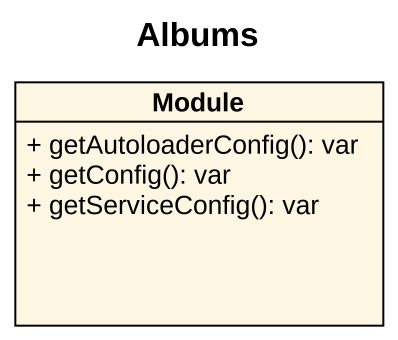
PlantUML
@startuml
title Albums
hide circle
hide empty members
skinparam classAttributeIconSize 0
class Module {
  + getAutoloaderConfig(): var
  + getConfig(): var
  + getServiceConfig(): var
}
@enduml
